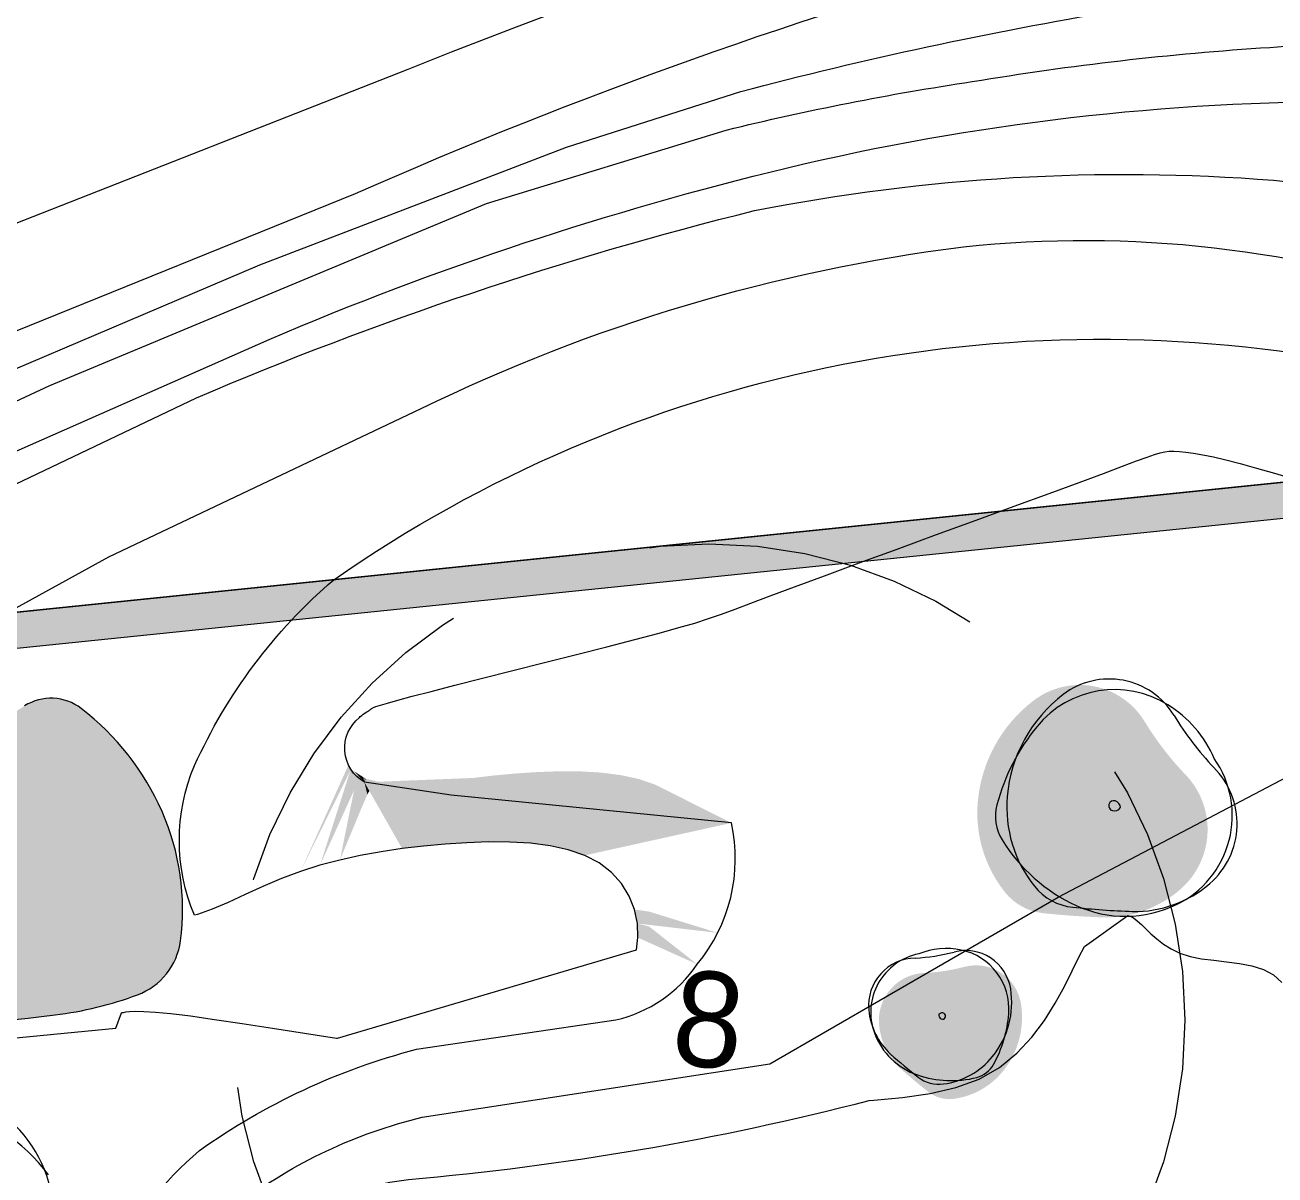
# Model space of a CAD drawing. Header units: centimetres. Extents: x -4381 to 5639, y -3920 to 4826.
# Drawn here: x 177.12 to 182.37, y 74.31 to 79.14 of the extents above; entities that cross this region are included whole.
import ezdxf
from ezdxf.xclip import XClip

# ---------------------------------------------------------------- set-up
doc = ezdxf.new("R2010")
doc.units = ezdxf.units.CM
doc.header["$MEASUREMENT"] = 0
doc.header["$XCLIPFRAME"] = 0
doc.linetypes.add('Tirets', pattern=[0.4586109280586243, 0.2822222471237183, -0.176388680934906])
for name, color, linetype, lineweight in [('0- COURBES DE NIVEAU_Pen_No__2', 8, 'Continuous', 5), ('0- SITE_Pen_No__101', 252, 'Continuous', 5), ('00-TREES_Pen_No__7', 7, 'Continuous', 5), ('0_Pen_No__2', 8, 'Continuous', 5), ('Mur de clôture_Pen_No__7', 7, 'Continuous', 5)]:
    doc.layers.add(name, color=color, linetype=linetype, lineweight=lineweight)
for name, color, linetype, lineweight, true_color in [('00-TREES_Pen_No__185', 7, 'Continuous', 5, 0xbce39b), ('0_Pen_No__58', 7, 'Continuous', 5, 0xdf0000), ('Mur de clôture_Pen_No__102', 7, 'Continuous', 5, 0xcccccc), ('RECULS_Pen_No__58', 7, 'Continuous', 5, 0xdf0000)]:
    doc.layers.add(name, color=color, linetype=linetype, lineweight=lineweight, true_color=true_color)
doc.layers.add('Drawing & Figure', color=7, linetype='Continuous')
doc.styles.add('GENERATED_STYLE_2', font='')
doc.styles.get('GENERATED_STYLE_2').set_extended_font_data('Arial Narrow Occidental')

# ---------------------------------------------------------------- blocks, each defined once
blk = doc.blocks.new('Drawing_13_13', base_point=(-54.85237402405114, -87.09209199550936))
at = {"layer": '0- SITE_Pen_No__101', "linetype": 'Continuous', "lineweight": 0, "ltscale": 5, "true_color": 0x262626}
for points in [[(178.2732821609605, 75.58898276311919), (178.484641608428, 76.01826552591243), (178.4749863346631, 76.03582831914441)], [(178.4870753250599, 76.01671010018245), (178.4749863346022, 76.03582831700434), (178.4963511762706, 76.00200016342488), (178.5419493098663, 75.96326309465147), (178.5006124254807, 76.00805830432253)], [(178.4963511766579, 76.00200016303751), (178.4749863346631, 76.03582831914441), (178.484641608428, 76.01826552591243)], [(178.482758202756, 76.01239297658509), (178.4846416085708, 76.01826552605526), (178.2732821582264, 75.58898275660206)], [(178.4983364454369, 75.92992650807602), (178.5099429432789, 75.98727128332095), (178.355216171585, 75.61471227612128)], [(178.355216179492, 75.6147122833377), (178.4963511766579, 76.00200016303751), (178.484641608428, 76.01826552591243)], [(178.355216179492, 75.6147122833377), (178.509942943279, 75.98727128332116), (178.4963511766579, 76.00200016303751)], [(178.439027491675, 75.63689589849565), (178.5252171494596, 75.97429535779973), (178.509942943279, 75.98727128332116)], [(178.439027491675, 75.63689589849565), (178.5419493094745, 75.9632630942596), (178.5252171494596, 75.97429535779973)], [(178.4963511766579, 76.00200016303751), (178.5252171494596, 75.97429535779973), (178.5419493094745, 75.9632630942596)], [(178.5252171494596, 75.97429535779973), (178.4963511766579, 76.00200016303751), (178.509942943279, 75.98727128332116)], [(178.5105847471239, 76.00168481601727), (178.500612423697, 76.00805830207076), (178.5419493094745, 75.96326309425964)], [(178.5105847513707, 76.00168481963459), (178.5419493094745, 75.96326309425964), (178.5342003951209, 75.98659164286485)], [(178.5346898982436, 75.98627879184758), (178.5419493094745, 75.96326309425964)], [(178.5346898989382, 75.98627879232592), (178.5419493094745, 75.96326309425964), (178.5364843388733, 75.98513193103626)], [(178.5368970283267, 75.98486817503233), (178.5419493094745, 75.96326309425964)], [(178.537297067598, 75.98461250405802), (178.5419493094745, 75.96326309425964)], [(178.5376852023532, 75.98436444107305), (178.5419493094745, 75.96326309425964), (178.5397997280939, 75.9830130042748)], [(178.5376852004711, 75.98436443414853), (178.5419493094745, 75.96326309425964)], [(178.540121510856, 75.98280735395), (178.5419493094744, 75.96326309425959)], [(178.5404357640965, 75.98260650537921), (178.5419493094745, 75.96326309425964), (178.5416266193114, 75.98184540775176)], [(178.5404357727845, 75.98260650244467), (178.5419493094745, 75.96326309425964)], [(178.5420450264903, 75.98157800135203), (178.5419493094744, 75.96326309425959)], [(178.5424096645978, 75.98134495329046), (178.5419493094745, 75.96326309425964)], [(178.5427035351049, 75.98115712809054), (178.5419493094745, 75.96326309425964)], [(178.5429361453221, 75.98100846519233), (178.5419493094745, 75.96326309425964)], [(178.5431206374477, 75.98089055839823), (178.5419493094744, 75.96326309425959)], [(178.5432678963616, 75.98079643717972), (178.5419493094745, 75.96326309425964)], [(178.5432678929222, 75.98079643967954), (178.5419493085716, 75.96326309516257), (178.545318572351, 75.9794858193924)], [(178.5464697860283, 75.9787500561975), (178.5453185709503, 75.9794858185972), (178.5419493105336, 75.96326309320042)], [(178.5468908691553, 75.97848092720187), (178.5419493092087, 75.9632630945253), (178.5480454469678, 75.97820624542038)], [(178.5480454566772, 75.97820624590324), (178.5419493114801, 75.96326309225398), (178.90551450036, 75.90940158348877), (178.8681377559025, 75.97625326744124), (178.6009747464846, 75.96561373375279)], [(178.8681377573969, 75.97625327819775), (178.90551450044, 75.90940158356881), (178.8790961968224, 75.97668969032495)], [(178.8790961844128, 75.97668968430627), (178.90551450044, 75.90940158356878), (178.8924905767495, 75.97722310777377)], [(178.8924905760218, 75.97722310561643), (178.90551450044, 75.90940158356878), (178.9079134083192, 75.9778373060997)], [(178.9968349692542, 75.98137853301058), (178.9401762547103, 75.97912214821108), (178.9055145000289, 75.90940158397999), (180.0830858605207, 75.79254335249708), (179.7641378271142, 75.95314845412682), (179.6947696178859, 75.97684636225976), (179.6183727783538, 75.99348554256173), (179.5362759165067, 76.00390552343434), (179.4498076670818, 76.00894583682287), (179.3602967521517, 76.00944607880149), (179.2690717610148, 76.00624573587646), (179.1774613400117, 76.00018432839019), (179.0865986997138, 75.99191921447573)], [(178.9241692676295, 75.97848469175167), (178.9055145024894, 75.9094015815195), (178.9401762371342, 75.97912215283182)], [(178.9241692551809, 75.97848468443689), (178.9079134132721, 75.97783730691587), (178.9055145001921, 75.90940158381676)], [(178.5368254417242, 75.8726612492363), (178.5419493094743, 75.96326309425953), (178.4390274781223, 75.63689588198037)], [(178.5419493094747, 75.9632630942598), (178.5368254338455, 75.87266123147889), (178.5543425915742, 75.91141762445474)], [(178.7001684395762, 75.68471200868345), (178.90551450044, 75.90940158356881), (178.5419493094745, 75.9632630942596)], [(178.5419493094741, 75.96326309425929), (178.5543425907111, 75.9114176265272), (178.5624796500597, 75.92711863858388)], [(178.90551450044, 75.90940158356881), (178.7001684395762, 75.68471200868345), (178.7899321758965, 75.69525269861825)], [(178.90551450044, 75.90940158356881), (178.7899321758965, 75.69525269861825), (178.8807948306776, 75.70351783065286)], [(178.90551450044, 75.90940158356881), (178.8807948306776, 75.70351783065286), (178.9724052328524, 75.70957920644072)], [(180.0830858612846, 75.79254335398156), (178.90551450044, 75.90940158356881), (179.239609390942, 75.70723899896221)], [(179.1531411638924, 75.71227933115239), (179.239609390942, 75.70723899896221), (178.90551450044, 75.90940158356881)], [(179.0636302275454, 75.7127795535178), (179.1531411638924, 75.71227933115239), (178.90551450044, 75.90940158356881)], [(178.90551450044, 75.90940158356881), (178.9724052328524, 75.70957920644072), (179.0636302275454, 75.7127795535178)], [(180.0830858612846, 75.79254335398156), (179.239609390942, 75.70723899896221), (179.3217062578304, 75.69681901615748)], [(180.0830858612846, 75.79254335398156), (179.3217062578304, 75.69681901615748), (179.3981031136059, 75.68017984229758)], [(180.0830858612846, 75.79254335398156), (179.3981031136059, 75.68017984229758), (179.4674713074047, 75.65648193676728)], [(179.676001158742, 75.42898795084676), (180.0257954291183, 75.33112670147224), (179.7381750384718, 75.42023302942007)], [(180.0257954538339, 75.3311267195173), (179.6760011562629, 75.4289879483676), (179.6882787882839, 75.37033677805141)], [(179.6882787869193, 75.37033677862269), (179.9392603669327, 75.19926313571048), (179.7374329362997, 75.35788028523658)], [(179.9392603500618, 75.1992631265904), (179.6882787882839, 75.37033677805141), (179.690612322757, 75.31105967103784)]]:
    blk.add_hatch(color=250, dxfattribs=at).paths.add_polyline_path(points)
at = {"layer": '00-TREES_Pen_No__185', "linetype": 'Continuous', "lineweight": 0, "ltscale": 5, "true_color": 0xcce9b3}
blk.add_hatch(color=254, dxfattribs=at).paths.add_polyline_path([(181.6441774655608, 75.39600561459194, 0.1858783630768227), (181.9685029011103, 75.51339584524708, 0.4358585293982449), (181.9850263133206, 76.00079461021352, -0.05230091847788437), (181.8183082384254, 76.21901088242338, 0.4441857210898161), (181.3532058561733, 76.30695680830866, 0.2125498676576792), (181.1177576011301, 75.87882172346445, 0.191615100274883), (181.2322317833718, 75.50170345787426, 0.2006898391298976), (181.3927361650484, 75.41374258580571, 0.0173946177678463)])
at = {"layer": '00-TREES_Pen_No__185', "linetype": 'Continuous', "lineweight": 0, "ltscale": 5, "true_color": 0xbae3ab}
blk.add_hatch(color=9, dxfattribs=at).paths.add_polyline_path([(180.7950053435279, 74.75975297416775, 0.0173946177678463), (180.9112237853432, 74.66297120019942, 0.2006898391298976), (181.0172495661315, 74.63436890016779, 0.191615100274883), (181.2234778790803, 74.75006674720615, 0.2125498676576792), (181.2994184237356, 75.03322363848963, 0.4441857210898161), (181.0615374601018, 75.18837628400033, -0.05230091847788437), (180.8987077301433, 75.16317207988558, 0.4358585293982449), (180.7033731309275, 74.94531110844676, 0.1858783630768227)])
at = {"layer": '0_Pen_No__2', "linetype": 'Continuous', "lineweight": 5, "ltscale": 5}
blk.add_hatch(color=8, dxfattribs=at).paths.add_polyline_path([(175.5863138129369, 75.09273242865031, 0.3675686494798179), (175.6858657070277, 74.93221151161282, 0.07275407099301963), (175.7795157741073, 74.9165270944549, 0.01229749315602772), (176.3384045466971, 74.91871070799692, 0.02320495959634085), (177.2425119374255, 74.98655743363354, 0.05908169940636903), (177.5894790117179, 75.07121978544905, 0.2770316407204246), (177.7694203905428, 75.29698254827683, 0.1377993556948282), (177.6919851129949, 75.84076558951796, 0.1259388190726312), (177.3525432238255, 76.27285969305824, 0.313983426891253), (177.1144507376319, 76.28379195889733, 0.01832941462190178), (176.750565977012, 76.03524950049625, -0.01213882805546821), (176.2058966597267, 75.65325442872283, -0.005299096934789626), (175.9097365754149, 75.46059408983723, 0.009730031985182646), (175.7493694867897, 75.35423663091653, 0.2069758296815724)])
at = {"layer": 'Mur de clôture_Pen_No__102', "linetype": 'Continuous', "lineweight": 0, "ltscale": 5, "true_color": 0x666666}
for points in [[(190.7242942040327, 78.07777899216654), (170.0181696281008, 75.95225948844262), (190.5589335015773, 77.91001619774269)], [(190.5589335015773, 77.91001619774269), (170.0181696281008, 75.95225948844262), (170.1564556734384, 75.81566655790664)]]:
    blk.add_hatch(color=251, dxfattribs=at).paths.add_polyline_path(points)
at = {"layer": '0- COURBES DE NIVEAU_Pen_No__2', "linetype": 'Continuous', "ltscale": 5, "flags": 128}
for points in [[(177.0718491659544, 78.30715842458662), (178.7260922252227, 78.95637079501645, -0.0391833493078118), (181.7037297319056, 79.90521964410617, -0.1447221438678884)], [(175.3032963046317, 77.21342405242038), (175.7516149170837, 77.36735796631211), (177.0250699513883, 77.83553996421824), (178.5045250647717, 78.43481292153808, -0.03673021602489892), (181.3760413185959, 79.4585708902928, -0.113481339256731), (184.5193777979777, 79.56459226432531, -0.05773898150691386)], [(173.0912272642646, 76.21920533046574), (174.3917328140038, 76.61369201388663), (176.3771712866057, 77.40266538072842), (178.1025086492597, 78.13528350709409), (179.3900091435015, 78.629475615995), (180.1226272698546, 78.86356661494807, -0.02289847129066886), (181.6962389850391, 79.20169805788872, -0.02703163344100691), (183.1245604768385, 79.34332354905256, -0.1221075160734669)], [(172.3395890675556, 75.68672117286128, 0.05720366117681304), (173.5441277117685, 76.0193176641738, 0.02760073523572831), (175.7104994524796, 76.92721619451332), (177.2206673049256, 77.62836555457753), (179.0544425543242, 78.3924385751603), (180.0608631289098, 78.70083092527733, -0.02337364672927671), (181.0949669739982, 78.90481695366876, -0.02545145069655926), (182.3444510900101, 79.0486424634255, -0.03696646100718273), (183.3781969413868, 79.0486424634255, -0.09263009361851648)], [(171.5350708019723, 75.08998707968865), (171.9837841571957, 75.2009760737464), (173.3246573991987, 75.61297623190374), (174.5007305779388, 76.13734006955856), (175.5269855173489, 76.66919481917989), (178.1413137936565, 77.82279526202709, -0.04133864590400783), (180.3136782639408, 78.54192281081083, -0.05940471030289205), (182.7212297657802, 78.82204274126437, -0.1394118361493152)], [(171.9254885496084, 74.68390538166867), (175.918279596285, 76.6629719694517), (177.8359530597083, 77.57686322936439, -0.04012004957241053), (180.180608505222, 78.36340898584659, -0.06832718900933157), (182.3604638874727, 78.49075448927707, -0.05780703069171896), (183.5435671460909, 78.23782239367145)], [(172.2459963583424, 74.35053847918178), (173.8582788054982, 74.93257130518715), (175.1392247517693, 75.62922611807141), (177.4688983733499, 76.91017206434611), (178.7798079674869, 77.53191775756538, -0.0822392566098312), (181.0578828322439, 78.21133966233747, -0.1100122037634981), (183.1365438315588, 77.97426741985262)], [(179.683913624558, 75.26010882611742), (179.6906121696265, 75.31105975575636), (179.688278635007, 75.37033686276415), (179.6760010028411, 75.42898803305005), (179.6538309000061, 75.48539089157136), (179.6218199531759, 75.53792306287804), (179.580019789053, 75.5849621719274), (179.5284820344277, 75.62488584326937), (179.4674711534208, 75.65648202093442), (179.3981029595634, 75.68017992629328), (179.3217061037467, 75.69681909996442), (179.2396092368326, 75.70723908256629), (179.1531410097705, 75.71227941454279), (179.0636300734222, 75.71277963668696), (178.9724050787372, 75.7095792893845), (178.8807946765774, 75.70351791337022), (178.7899320218166, 75.69525278111111), (178.7001682855225, 75.68471209095449), (178.6116591427162, 75.6716417737364), (178.5245602684481, 75.6557877600019), (178.4390273377394, 75.6368959801214), (178.3552160256113, 75.61471236475634), (178.2732820071433, 75.58898284433533), (178.1933809573565, 75.55945334946162), (178.1157524033952, 75.52636411496793), (178.0409712807486, 75.49193259243046), (177.969696376942, 75.45887053788762), (177.902586479704, 75.42988970761077), (177.8403003765598, 75.40770185746375), (177.8284952541035, 75.40506600473897, -0.2036560533871474), (177.8284952541035, 76.03317652789916, -0.1096885165647739), (178.4128984396754, 76.81385635675852, -0.2032222202770517), (182.7373687782128, 77.71579433734885)], [(177.0874700115622, 72.8820744444439, -0.08570848072033317), (177.4807428898033, 73.94952939966973, -0.09780423291752231), (177.8490460614894, 74.4177113975758, -0.0904892401714984), (178.7604403507465, 74.84219640901063), (179.5976746115354, 74.96554675856868, 0.1896315872908737), (179.9392601972076, 75.19926321192338, 0.2326800336721255), (180.0830857069644, 75.79254343966994), (178.905514345831, 75.90940166634729), (178.5419491547324, 75.96326317613969, -0.5272675734779818), (178.5206670119405, 76.23525379751234)], [(177.1188867748169, 71.92121328950749), (177.267038248529, 72.73401618663455), (177.363226451473, 73.20547015381437, -0.09583980075217302), (178.0161294451647, 74.19474402007418, -0.1021852245802528), (178.7839479217163, 74.55680476511479), (180.244675755156, 74.7815321241055), (181.4557065230503, 75.48068390763217), (182.8276772259887, 76.2018125537609)], [(177.3171891737765, 71.92866772269488), (177.4231429695169, 72.96269516342512, -0.1868878828484757), (178.1272886943544, 74.10131378231142, -0.09245745634166869), (178.726561651663, 74.29607749343671, 0.04165211897706206), (180.6619638238662, 74.62769126422361), (180.6808739960288, 74.6288758624171), (180.8022628414364, 74.63972803369987), (180.9183227590438, 74.65632290010697), (181.0264549887834, 74.68132622745478), (181.1240607706168, 74.71740378167604), (181.2091822520633, 74.76625233506209), (181.2824252121245, 74.82569268632804), (181.3450363375632, 74.89257664031473), (181.3982623149386, 74.96375600238687), (181.4433498309845, 75.03608257750172), (181.4815455724638, 75.10640817073298), (181.5140962259938, 75.1715845872125), (181.5422484782793, 75.22846363207216), (181.5663055799123, 75.27317885055098), (181.7485869460543, 75.40404915037222)]]:
    blk.add_lwpolyline(points, format="xyb", dxfattribs=at)
for points in [[(178.5206670119405, 76.23525379751234), (178.5246668860527, 76.23908342952497), (178.5305502925221, 76.24388374942943), (178.5369932948124, 76.24865292037728), (178.5434640492931, 76.25314748550889), (178.5494307123626, 76.25712398767361), (178.5544733883034, 76.26040027670686), (178.5586199726713, 76.26303942928214), (178.5620103088768, 76.26516582882621), (178.5647842404469, 76.26690385859118), (178.5670816107631, 76.26837790188736), (178.5690422633524, 76.2697123421997), (178.5708060416255, 76.27103156295496), (178.5725127889927, 76.27245994734702), (178.5747339685076, 76.2742042220955), (178.5797675214162, 76.2768004862767), (178.5903430084909, 76.28086718237617), (178.6091899906496, 76.28702275282129), (178.6390380285775, 76.2958856399812), (178.6826166831343, 76.30807428645792), (178.7426555150923, 76.32420713450416), (178.8218840853115, 76.34490262654734), (178.9216763335317, 76.37046828413739), (179.0379837146647, 76.39996794589685), (179.1654020626774, 76.43215452910523), (179.2985272115948, 76.4657809515659), (179.4319549952379, 76.49960013061651), (179.5602812476318, 76.53236498388584), (179.6781018026559, 76.56282842888619), (179.7800124942478, 76.58974338324632), (179.8625104550192, 76.61236297096481), (179.9296980121326, 76.63194114117076), (179.9875787914243, 76.65023204971229), (180.0421564187018, 76.66898985232118), (180.0994345197723, 76.6899687048456), (180.1654167205597, 76.71492276278448), (180.2461066467549, 76.74560618216061), (180.3475079242816, 76.78377311853117), (180.4735141375895, 76.83050018614748), (180.6195787055804, 76.88415383328109), (180.7790450058564, 76.94242296672316), (180.945256415991, 77.00299649303204), (181.1115563135572, 77.06356331894064), (181.2712880760409, 77.12181235129836), (181.4177950811608, 77.17543249666348), (181.5444207064029, 77.22211266194361), (181.6462240679866, 77.26009710827499), (181.7251272361063, 77.28985151562964), (181.7847680197774, 77.31239691855743), (181.8287842277241, 77.32875435143367), (181.8608136689618, 77.3399448489247), (181.8844941522729, 77.34698944540585), (181.9034634866439, 77.3509091753688), (181.921359480857, 77.35272507330527), (181.9413458350791, 77.3532378174889), (181.9646898139362, 77.35236666132121), (181.9921845733807, 77.34981050181094), (182.0246232693644, 77.34526823608327), (182.0627990577232, 77.33843876120525), (182.1075050944673, 77.32902097424383), (182.1595345355199, 77.3167137723242), (182.2196805366875, 77.30121605251341), (182.2882706224663, 77.28239066679387), (182.3637697908889, 77.26075628651895), (182.4441774085899, 77.2369955381321)], [(181.7485869460543, 75.40404915037222), (181.7577919500509, 75.40114783439209), (181.7723184328679, 75.3935337068572), (181.7879530214159, 75.38209012222367), (181.8049650795328, 75.36658219785319), (181.8238705693548, 75.34787601653376), (181.8452471027012, 75.32711290226442), (181.8696722911882, 75.30543417910238), (181.8977237466933, 75.28398117104669), (181.9299790807745, 75.2638952021546), (181.9670159052221, 75.24631759636694), (182.0094118317975, 75.23238967779915), (182.0573223837164, 75.22273224017707), (182.1092147300696, 75.21588395665756), (182.1631339514897, 75.20986297024072), (182.2171251286964, 75.20268742357736), (182.269233342322, 75.19237545972581), (182.3175036729117, 75.17694522145328), (182.3599812012726, 75.15441485181806), (182.3947110078916, 75.12280249347103)], [(177.4980367472556, 74.93030726958598), (177.5215700883455, 74.99600074843626), (177.5249559329859, 74.99612202578581), (177.5303131680739, 74.99740366592893), (177.5397766205751, 74.99930963649537), (177.5556342701929, 75.00109598065616), (177.5801740965435, 75.00201874140772), (177.6156840793301, 75.00133396157187), (177.6644521982271, 74.99829768431962), (177.7287664327923, 74.99216595247277), (177.8109147627001, 74.982194809086), (177.9120312590712, 74.96796185216523), (178.0286343591615, 74.95033090004588), (178.1560885916442, 74.93048732601461), (178.2897584852217, 74.9096165033582), (178.4250085684798, 74.88890380553792), (178.4286500989729, 74.88837024798273), (179.683913624558, 75.26010882611742)], [(172.4125828523865, 73.96328867577837), (174.6923425655594, 74.6594620374348), (177.4980367472556, 74.93030726958598)]]:
    blk.add_lwpolyline(points, dxfattribs=at)
at = {"layer": '00-TREES_Pen_No__7', "linetype": 'Continuous', "ltscale": 5}
for centre, radius, start, end in [((181.6699317872013, 76.07786118668973), 0.3189743673910364, 31.39217917083871, 127.1926159126218), ((181.6932176259569, 75.93041618477321), 0.4219000990455452, 58.11524978974799, 140.6593020997474), ((181.8402089328436, 75.85346928791421), 0.6006586420039043, 127.192615912606, 175.1911480733071), ((181.6500472922995, 75.86101897878672), 0.5036292242509576, 23.65329232725501, 58.1152497897486), ((183.0658016017221, 76.92964225537126), 1.316257581922215, 211.3921791708264, 223.3677554232769), ((182.0430282316759, 75.64368434541642), 0.874208188266192, 140.6593020997352, 165.1091639583881), ((181.7712084648095, 75.82400619435361), 0.4157664634139931, 295.8123490698087, 35.10025766634631), ((181.8742184112954, 75.78977412605347), 0.3328628205277671, 310.9575660577439, 45.15912764795769), ((181.3795766645381, 75.82010153696727), 0.1877018099912383, 165.1091639583739, 211.7886093507447), ((181.7728621256664, 75.85913503558646), 0.5330739312059404, 175.1911480733115, 218.5801671061751), ((181.6893995106113, 75.86479293668043), 0.02139379493107035, 74.5851860556967, 253.5884805268747), ((181.6869470577148, 75.85589834482975), 0.03062029423456611, 1.63798051551507, 74.58518650971992), ((181.6920044801557, 75.8736372984212), 0.03061380582749709, 253.5884805267377, 326.5744740151148), ((181.8339579293433, 76.1017048128084), 0.7222696155784867, 211.7886093507416, 245.2253461520696), ((181.5415509682111, 75.67461282126781), 0.2371798637757278, 218.5801671061846, 263.971895549047), ((181.7778164963775, 75.90083786352828), 0.4799290742426623, 268.8380798176731, 310.9575660577372), ((181.7377336226189, 75.89321416010051), 0.4926449882600937, 245.2253461520671, 295.8123490698112), ((181.8972071331559, 79.04256271741559), 3.623856377797291, 263.9718955490396, 267.9580462853371), ((180.9178241653321, 74.99781017441045), 0.2494598780483956, 101.078620328095, 200.3665289246367), ((180.8167224459756, 76.01427627742919), 0.7897545491533289, 272.8111225711637, 284.7866988236153), ((180.9856519974924, 74.96349725379443), 0.3021775345505744, 78.06362820469438, 112.5255856671837), ((181.0671300639096, 75.06562982327445), 0.1913846204346217, 8.986262081826647, 104.7866988236098), ((180.9957941884242, 75.01147443513693), 0.2531400594273269, 355.5195758947093, 78.06362820469418), ((180.8590092896695, 75.0257860298549), 0.1997176923166601, 91.01975034647351, 185.2213119367042), ((180.9001939651018, 75.03923077181594), 0.3603951852023426, 320.9877299211406, 8.986262081837838), ((180.9468829014337, 75.03381611260338), 0.2879574445455972, 185.2213119366994, 227.3407981767625), ((180.9727308288394, 74.98639068817621), 0.01836828349649823, 169.6044039794274, 242.5903974678025), ((180.9675506334239, 74.97661035821702), 0.01837217654073965, 61.5936914847516, 134.5408974790412), ((180.970184177527, 74.98147971440036), 0.01283627695864221, 242.5903974676922, 61.59369193876113), ((180.7252386647019, 75.03267460754563), 0.5245249129597152, 331.0697140360547, 355.519575894708), ((180.961067664802, 75.01386353802373), 0.2955869929560561, 200.3665289246229, 250.9535318423766), ((182.2004138557484, 76.44347857290398), 2.174313826678374, 228.2208317091051, 232.2069824454011), ((180.9317024103345, 75.01370456161689), 0.3198443587235641, 277.5987108882589, 320.9877299211279), ((181.0857405791896, 74.83341815891964), 0.1126210859947428, 284.3902686436983, 331.0697140360551), ((181.0060283804731, 75.14409572703988), 0.4333617693470919, 250.9535318423752, 284.3902686437007), ((180.9551787797359, 74.83772715462871), 0.1423079182654366, 232.2069824453928, 277.5987108882515), ((176.6963508455744, 74.13870295927418), 0.5392979408096582, 9.541828386892622, 105.3422651286752), ((176.6401111554452, 73.89267029468127), 0.7133170495913868, 36.26489900581654, 118.8089513158045)]:
    blk.add_arc(centre, radius, start, end, dxfattribs=at)
at = {"layer": '0_Pen_No__2', "linetype": 'Continuous', "ltscale": 5}
for centre, radius, start, end in [((177.2256506255619, 76.10744101246217), 0.2084827843833359, 52.50820227098767, 122.2338992651864), ((176.678122463498, 75.3936768736523), 1.108063983666724, 23.79631009680719, 52.50820226184941), ((176.7628873981592, 75.43105614366232), 1.015423258418003, 352.4126725478786, 23.79631009983737), ((177.4913518238947, 75.33402222098131), 0.2805246247868328, 290.4750116544974, 352.4126725257645), ((177.0590032660643, 76.49193020329402), 1.516516603305077, 276.9502057095191, 290.475011645641), ((176.0599011394021, 84.68784339249655), 9.773101736666513, 271.6329749511248, 276.9502056926852)]:
    blk.add_arc(centre, radius, start, end, dxfattribs=at)
at = {"layer": '0_Pen_No__58', "linetype": 'Continuous', "ltscale": 5, "flags": 128}
blk.add_lwpolyline([(188.7291420542768, 55.43105078537059), (168.3329280536871, 57.27116031032795), (170.018028352353, 75.95227222647094), (190.7242608054965, 78.07739871590904), (188.7291420542768, 55.43105078537059)], close=True, dxfattribs=at)
at = {"layer": 'Mur de clôture_Pen_No__7', "linetype": 'Continuous', "ltscale": 5}
for p, q in [((190.7242942704024, 78.07777882059523), (170.0181696794472, 75.95225930184162)), ((170.1564555370286, 75.81566651403185), (190.5589336510987, 77.91001632343718))]:
    blk.add_line(p, q, dxfattribs=at)
at = {"layer": 'RECULS_Pen_No__58', "linetype": 'Tirets', "ltscale": 5}
blk.add_circle((179.9879968943926, 74.96500642053638), 2.000000000000025, dxfattribs=at)
at = {"layer": 'RECULS_Pen_No__58', "linetype": 'Continuous', "insert": (179.841305255017, 74.9772373204868), "char_height": 0.4, "attachment_point": 4, "rotation": 355.0874397090931, "style": 'GENERATED_STYLE_2'}
blk.add_mtext('\\A1;{\\W1.150000x;\\fArial Narrow Occidental|b0|i0|c0|p34;8}', dxfattribs=at)

msp = doc.modelspace()

# ---------------------------------------------------------------- block references
at = {"layer": 'Drawing & Figure', "color": 151, "linetype": 'Continuous', "lineweight": 5, "ltscale": 10, "true_color": 0x80c2ff}
ref = msp.add_blockref('Drawing_13_13', (-54.85237402405114, -87.09209199550936), dxfattribs=at)
XClip(ref).set_block_clipping_path([(166.1260505705758, 54.10599692979758), (191.9907812230722, 80.14171661205101)])

doc.saveas('drawing.dxf')
